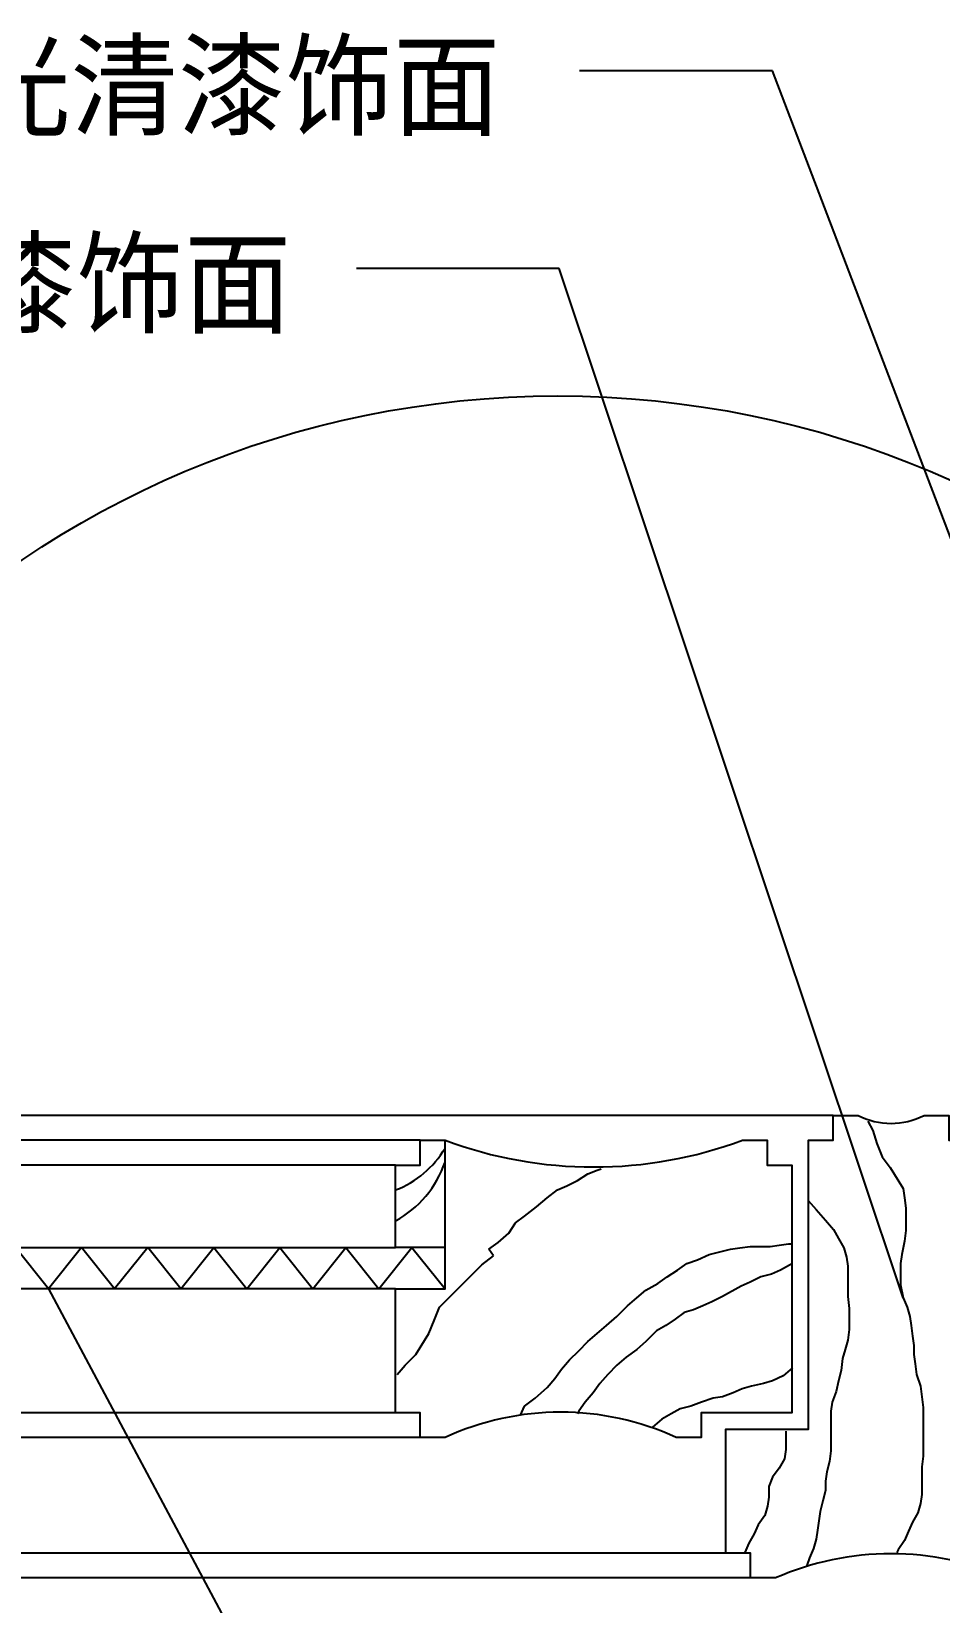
# Model space of a CAD drawing. Header units: metres. Extents: x 4 to 3597, y 195 to 4697.
# Drawn here: x 395 to 835, y 642 to 1403 of the extents above; entities that cross this region are included whole.
import ezdxf

# ---------------------------------------------------------------- set-up
doc = ezdxf.new("R2010")
doc.units = ezdxf.units.M
for name, color, linetype in [('3', 3, 'Continuous'), ('4', 4, 'Continuous'), ('7', 7, 'Continuous'), ('BH', 3, 'Continuous'), ('DIM', 3, 'Continuous'), ('TEXT', 3, 'Continuous')]:
    doc.layers.add(name, color=color, linetype=linetype)
doc.dimstyles.get("Standard").update_dxf_attribs({"dimtxt": 2.5, "dimasz": 2.5, "dimexe": 1.25, "dimexo": 0.625, "dimtad": 1, "dimcen": 2.5, "dimazin": 3, "dimtfac": 1, "dimtmove": 0, "dimatfit": 3})

msp = doc.modelspace()

# ---------------------------------------------------------------- linework, layer by layer
at = {"layer": '3'}
for p, q in [((571.23, 854.22), (195.44, 854.22)), ((571.23, 734.22), (251.23, 734.22)), ((731.23, 666.22), (196.7, 666.22))]:
    msp.add_line(p, q, dxfattribs=at)
at = {"layer": '4'}
for p, q in [((783.23, 878.22), (200.91, 878.22)), ((743.23, 654.22), (199.43, 654.22))]:
    msp.add_line(p, q, dxfattribs=at)
msp.add_lwpolyline([(851.23, 726.22), (891.23, 726.22), (891.23, 666.22), (879.23, 666.22), (879.23, 654.22), (867.23, 654.22, 0.21), (755.23, 654.22), (743.23, 654.22), (743.23, 666.22), (731.23, 666.22), (731.23, 726.22), (771.23, 726.22), (771.23, 866.22), (783.23, 866.22), (783.23, 878.22), (795.23, 878.22, 0.24), (827.23, 878.22), (839.23, 878.22), (839.23, 866.22), (851.23, 866.22)], format="xyb", close=True, dxfattribs=at)
msp.add_lwpolyline([(595.23, 814.22), (571.23, 814.22), (571.23, 854.22), (583.23, 854.22), (583.23, 866.22), (595.23, 866.22, 0.18), (739.23, 866.22), (751.23, 866.22), (751.23, 854.22), (751.23, 854.22), (763.23, 854.22), (763.23, 734.22), (719.23, 734.22), (719.23, 722.22), (707.23, 722.22, 0.22), (595.23, 722.22), (583.23, 722.22), (583.23, 734.22), (571.23, 734.22), (571.23, 794.22), (595.23, 794.22), (595.23, 866.22)], format="xyb", dxfattribs=at)
at = {"layer": '7'}
for p, q in [((583.23, 866.22), (198, 866.22)), ((189.23, 814.22), (571.23, 814.22)), ((571.23, 794.22), (187.46, 794.22)), ((583.23, 722.22), (188.24, 722.22))]:
    msp.add_line(p, q, dxfattribs=at)
at = {"layer": 'BH'}
for p, q in [((799.9, 875.43), (802.46, 870.96)), ((802.46, 870.96), (804.38, 864.57)), ((804.38, 864.57), (806.93, 858.19)), ((668.9, 851.8), (670.82, 852.44)), ((806.93, 858.19), (810.77, 853.08)), ((810.77, 853.08), (817.16, 842.86)), ((654.21, 844.14), (659.32, 846.69)), ((659.32, 846.69), (664.43, 849.89)), ((664.43, 849.89), (668.9, 851.8)), ((639.51, 833.92), (644.62, 838.39)), ((644.62, 838.39), (649.73, 842.22)), ((649.73, 842.22), (654.21, 844.14)), ((771.15, 837.11), (774.98, 832.64)), ((817.16, 842.86), (817.8, 838.39)), ((817.8, 838.39), (818.44, 833.28)), ((629.28, 826.26), (633.76, 829.45)), ((633.76, 829.45), (639.51, 833.92)), ((774.98, 832.64), (779.45, 827.53)), ((818.44, 833.28), (818.44, 822.43)), ((626.09, 821.15), (629.28, 826.26)), ((779.45, 827.53), (783.29, 823.06)), ((783.29, 823.06), (785.85, 818.59)), ((818.44, 822.43), (817.8, 817.32)), ((616.5, 813.49), (620.98, 816.68)), ((620.98, 816.68), (626.09, 821.15)), ((737.92, 814.12), (743.03, 814.76)), ((743.03, 814.76), (752.62, 814.76)), ((752.62, 814.76), (757.09, 815.4)), ((757.09, 815.4), (761.56, 816.04)), ((761.56, 816.04), (762.84, 816.04)), ((785.85, 818.59), (788.4, 814.12)), ((817.8, 817.32), (816.52, 810.93)), ((613, 805.82), (618.75, 810.29)), ((618.75, 810.29), (616.5, 813.49)), ((712.36, 806.46), (717.47, 808.38)), ((717.47, 808.38), (723.22, 810.93)), ((723.22, 810.93), (728.33, 812.21)), ((728.33, 812.21), (733.44, 813.49)), ((733.44, 813.49), (737.92, 814.12)), ((788.4, 814.12), (789.68, 809.65)), ((789.68, 809.65), (790.32, 805.18)), ((816.52, 810.93), (815.88, 806.46)), ((603.41, 796.24), (607.89, 800.71)), ((607.89, 800.71), (613, 805.82)), ((698.3, 796.88), (702.77, 800.08)), ((702.77, 800.08), (707.88, 803.27)), ((707.88, 803.27), (712.36, 806.46)), ((748.14, 800.08), (743.03, 797.52)), ((753.25, 801.35), (748.14, 800.08)), ((757.73, 803.27), (753.25, 801.35)), ((763.48, 806.46), (757.73, 803.27)), ((790.32, 805.18), (790.32, 790.5)), ((815.88, 806.46), (815.88, 796.24)), ((597.02, 789.86), (603.41, 796.24)), ((688.07, 789.86), (692.55, 793.69)), ((692.55, 793.69), (698.3, 796.88)), ((738.56, 795.6), (729.61, 790.5)), ((743.03, 797.52), (738.56, 795.6)), ((815.88, 796.24), (817.16, 789.86)), ((589.99, 779), (592.55, 785.39)), ((592.55, 785.39), (597.02, 789.86)), ((678.49, 780.92), (683.6, 786.03)), ((683.6, 786.03), (688.07, 789.86)), ((715.55, 784.11), (711.08, 782.83)), ((720.03, 786.03), (715.55, 784.11)), ((724.5, 787.94), (720.03, 786.03)), ((729.61, 790.5), (724.5, 787.94)), ((790.32, 790.5), (790.96, 784.75)), ((790.96, 784.75), (790.96, 774.53)), ((817.16, 789.86), (819.07, 785.39)), ((819.07, 785.39), (820.35, 780.92)), ((587.44, 772.62), (589.99, 779)), ((668.9, 772.62), (673.38, 776.45)), ((673.38, 776.45), (678.49, 780.92)), ((702.13, 776.45), (697.66, 773.89)), ((706.61, 779.64), (702.13, 776.45)), ((711.08, 782.83), (706.61, 779.64)), ((820.35, 780.92), (820.99, 776.45)), ((820.99, 776.45), (821.63, 771.34)), ((581.05, 762.4), (587.44, 772.62)), ((659.96, 764.31), (664.43, 768.78)), ((664.43, 768.78), (668.9, 772.62)), ((692.55, 768.78), (688.07, 764.95)), ((697.66, 773.89), (692.55, 768.78)), ((790.32, 769.42), (789.04, 764.95)), ((790.96, 774.53), (790.32, 769.42)), ((821.63, 771.34), (822.27, 766.87)), ((575.94, 757.29), (581.05, 762.4)), ((655.48, 759.84), (659.96, 764.31)), ((682.96, 761.12), (678.49, 757.29)), ((688.07, 764.95), (682.96, 761.12)), ((789.04, 764.95), (787.76, 760.48)), ((822.27, 766.87), (822.27, 762.4)), ((822.27, 762.4), (822.91, 757.93)), ((572.1, 752.82), (575.94, 757.29)), ((648.45, 750.9), (651.65, 755.37)), ((651.65, 755.37), (655.48, 759.84)), ((678.49, 757.29), (674.01, 752.82)), ((763.48, 756.01), (759.01, 752.18)), ((787.12, 754.73), (785.85, 749.63)), ((787.76, 760.48), (787.12, 754.73)), ((822.91, 757.93), (823.55, 752.82)), ((638.87, 741.32), (644.62, 746.43)), ((644.62, 746.43), (648.45, 750.9)), ((670.18, 748.35), (666.99, 743.88)), ((674.01, 752.82), (670.18, 748.35)), ((739.2, 745.79), (734.72, 743.88)), ((743.67, 747.07), (739.2, 745.79)), ((749.42, 748.35), (743.67, 747.07)), ((753.89, 749.63), (749.42, 748.35)), ((759.01, 752.18), (753.89, 749.63)), ((785.85, 749.63), (784.57, 744.52)), ((823.55, 752.82), (825.46, 747.07)), ((825.46, 747.07), (826.74, 736.85)), ((633.76, 737.49), (638.87, 741.32)), ((663.15, 739.41), (659.96, 734.94)), ((666.99, 743.88), (663.15, 739.41)), ((719.39, 739.41), (714.27, 737.49)), ((725.14, 741.32), (719.39, 739.41)), ((729.61, 741.96), (725.14, 741.32)), ((734.72, 743.88), (729.61, 741.96)), ((782.65, 739.41), (782.01, 734.94)), ((784.57, 744.52), (782.65, 739.41)), ((631.84, 733.02), (633.76, 737.49)), ((659.96, 734.94), (659.32, 733.66)), ((700.22, 731.11), (695.74, 727.27)), ((704.69, 733.66), (700.22, 731.11)), ((709.16, 736.22), (704.69, 733.66)), ((714.27, 737.49), (709.16, 736.22)), ((782.01, 734.94), (782.01, 715.78)), ((826.74, 736.85), (826.74, 713.23)), ((760.28, 725.36), (760.28, 716.42)), ((760.28, 716.42), (759.64, 711.95)), ((782.01, 715.78), (781.37, 710.67)), ((759.64, 711.95), (757.09, 707.48)), ((781.37, 710.67), (780.09, 705.56)), ((826.74, 713.23), (826.1, 708.12)), ((826.1, 708.12), (826.1, 694.71)), ((753.89, 703.01), (751.98, 698.54)), ((757.09, 707.48), (753.89, 703.01)), ((780.09, 705.56), (779.45, 701.09)), ((779.45, 701.09), (779.45, 696.62)), ((751.98, 693.43), (751.34, 688.96)), ((751.98, 698.54), (751.98, 693.43)), ((779.45, 696.62), (778.18, 691.51)), ((826.1, 694.71), (825.46, 690.24)), ((751.34, 688.96), (750.06, 684.49)), ((776.9, 686.4), (776.26, 681.93)), ((778.18, 691.51), (776.9, 686.4)), ((824.19, 685.77), (821.63, 681.3)), ((825.46, 690.24), (824.19, 685.77)), ((746.86, 680.02), (744.95, 675.55)), ((750.06, 684.49), (746.86, 680.02)), ((775.62, 677.46), (774.98, 672.99)), ((776.26, 681.93), (775.62, 677.46)), ((821.63, 681.3), (819.71, 676.83)), ((742.39, 671.08), (740.47, 666.61)), ((744.95, 675.55), (742.39, 671.08)), ((774.98, 672.99), (773.7, 668.52)), ((817.8, 672.36), (814.6, 667.88)), ((819.71, 676.83), (817.8, 672.36)), ((771.79, 664.05), (770.51, 660.22)), ((773.7, 668.52), (771.79, 664.05)), ((814.6, 667.88), (813.96, 666.61))]:
    msp.add_line(p, q, dxfattribs=at)
for points in [[(467.23, 794.22), (451.23, 814.22), (435.23, 794.22), (419.23, 814.22), (403.23, 794.22), (387.23, 814.22), (371.23, 794.22), (355.23, 814.22), (339.23, 794.22)], [(467.23, 794.22), (483.23, 814.22), (499.23, 794.22), (515.23, 814.22), (531.23, 794.22), (547.23, 814.22), (563.23, 794.22), (579.23, 814.22), (595.23, 794.22)]]:
    msp.add_lwpolyline(points, dxfattribs=at)
for centre, radius, start, end in [((554.65, 886.04), 46.94, 290.73, 329.84), ((546.84, 872.05), 51.09, 298.51, 341.27)]:
    msp.add_arc(centre, radius, start, end, dxfattribs=at)
at = {"layer": 'DIM'}
msp.add_circle((649.8, 763.26), 463.38, dxfattribs=at)

# ---------------------------------------------------------------- texts
at = {"layer": 'TEXT'}
for p in [(102.02, 1356.98), (0.8, 1261.22)]:
    msp.add_text('实木窗框亚光清漆饰面', height=40, dxfattribs=at).set_placement(p)

# ---------------------------------------------------------------- leaders
at = {"layer": 'DIM'}
for points in [[(986.5, 773.89), (753.76, 1384.07), (660.39, 1384.07)], [(817.16, 789.86), (650.56, 1288.31), (552.28, 1288.31)], [(403.23, 794.22), (531.43, 554.14), (581.35, 554.14)]]:
    msp.add_leader(points, dimstyle='Standard', dxfattribs=at)

doc.saveas('drawing.dxf')
